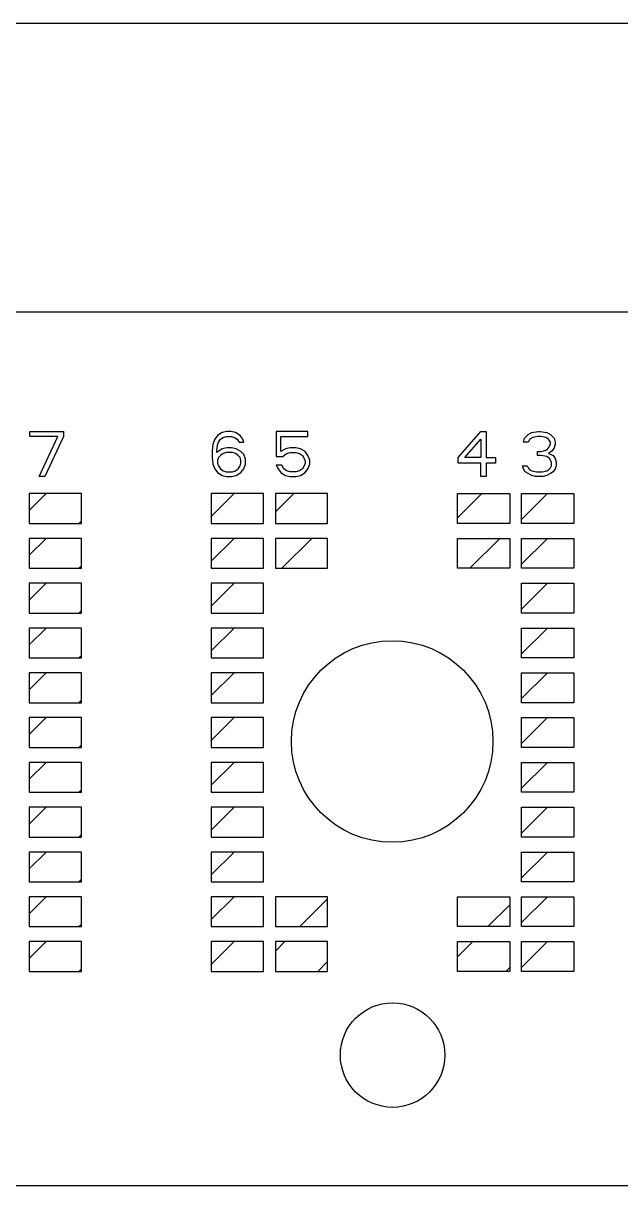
# Model space of a CAD drawing. Header units: millimetres. Extents: x 0 to 594, y 0 to 420.
# Drawn here: x 407.25 to 415.26, y 261.07 to 276.64 of the extents above; entities that cross this region are included whole.
import ezdxf

# ---------------------------------------------------------------- set-up
doc = ezdxf.new("R2010")
doc.units = ezdxf.units.MM
doc.header["$LTSCALE"] = 32.67
doc.layers.add('ASSEM_MEM', color=7, linetype='CONTINUOUS')

msp = doc.modelspace()

# ---------------------------------------------------------------- linework, layer by layer
at = {"layer": 'ASSEM_MEM', "color": 7, "linetype": 'CONTINUOUS'}
for p, q in [((339.092, 276.64), (430.842, 276.64)), ((430.842, 272.77), (377.942, 272.77)), ((407.338, 271.17), (407.788, 271.17)), ((407.338, 271.106), (407.338, 271.17)), ((407.713, 271.106), (407.338, 271.106)), ((407.463, 270.57), (407.713, 271.106)), ((407.788, 271.106), (407.538, 270.57)), ((407.788, 271.17), (407.788, 271.106)), ((409.853, 271.119), (409.815, 271.068)), ((409.915, 271.157), (409.853, 271.119)), ((409.89, 271.068), (409.928, 271.093)), ((409.978, 271.17), (409.915, 271.157)), ((409.928, 271.093), (409.965, 271.106)), ((409.965, 271.106), (410.04, 271.106)), ((410.028, 271.17), (409.978, 271.17)), ((410.09, 271.157), (410.028, 271.17)), ((410.04, 271.106), (410.078, 271.093)), ((410.078, 271.093), (410.115, 271.068)), ((410.153, 271.119), (410.09, 271.157)), ((410.19, 271.068), (410.153, 271.119)), ((411.063, 271.17), (410.638, 271.17)), ((410.638, 271.17), (410.638, 270.838)), ((410.7, 271.106), (411.063, 271.106)), ((410.7, 270.902), (410.7, 271.106)), ((411.063, 271.106), (411.063, 271.17)), ((413.078, 270.825), (413.378, 271.17)), ((413.378, 271.17), (413.453, 271.17)), ((413.453, 271.17), (413.453, 270.825)), ((413.95, 271.029), (413.963, 271.081)), ((413.963, 271.081), (414.013, 271.132)), ((414.013, 271.132), (414.063, 271.157)), ((414.075, 271.093), (414.038, 271.068)), ((414.063, 271.157), (414.15, 271.17)), ((414.138, 271.106), (414.075, 271.093)), ((414.188, 271.106), (414.138, 271.106)), ((414.15, 271.17), (414.175, 271.17)), ((414.175, 271.17), (414.263, 271.157)), ((414.25, 271.093), (414.188, 271.106)), ((414.288, 271.068), (414.25, 271.093)), ((414.263, 271.157), (414.313, 271.132)), ((414.313, 271.132), (414.363, 271.081)), ((414.363, 271.081), (414.375, 271.029)), ((409.79, 271.004), (409.778, 270.915)), ((409.815, 271.068), (409.79, 271.004)), ((409.84, 270.915), (409.853, 270.991)), ((409.915, 270.94), (409.84, 270.889)), ((409.853, 270.991), (409.865, 271.029)), ((409.865, 271.029), (409.89, 271.068)), ((409.978, 270.953), (409.915, 270.94)), ((410.04, 270.953), (409.978, 270.953)), ((410.103, 270.94), (410.04, 270.953)), ((410.165, 270.902), (410.103, 270.94)), ((410.115, 271.068), (410.14, 271.029)), ((410.14, 271.029), (410.203, 271.029)), ((410.203, 271.029), (410.19, 271.068)), ((410.763, 270.94), (410.7, 270.902)), ((410.825, 270.953), (410.763, 270.94)), ((410.9, 270.953), (410.825, 270.953)), ((410.963, 270.94), (410.9, 270.953)), ((411.025, 270.902), (410.963, 270.94)), ((413.165, 270.825), (413.378, 271.068)), ((413.378, 271.068), (413.378, 270.825)), ((414.013, 271.029), (413.95, 271.029)), ((414.038, 271.068), (414.013, 271.029)), ((414.188, 270.902), (414.263, 270.927)), ((414.263, 270.927), (414.288, 270.953)), ((414.313, 271.029), (414.288, 271.068)), ((414.288, 270.953), (414.313, 271.004)), ((414.313, 271.004), (414.313, 271.029)), ((414.363, 270.953), (414.338, 270.915)), ((414.375, 271.004), (414.363, 270.953)), ((414.375, 271.029), (414.375, 271.004)), ((409.778, 270.915), (409.778, 270.825)), ((409.778, 270.825), (409.79, 270.736)), ((409.84, 270.889), (409.84, 270.915)), ((409.865, 270.825), (409.853, 270.787)), ((409.853, 270.787), (409.853, 270.749)), ((409.89, 270.851), (409.865, 270.825)), ((409.928, 270.876), (409.89, 270.851)), ((409.965, 270.889), (409.928, 270.876)), ((410.053, 270.889), (409.965, 270.889)), ((410.09, 270.876), (410.053, 270.889)), ((410.128, 270.851), (410.09, 270.876)), ((410.153, 270.825), (410.128, 270.851)), ((410.165, 270.787), (410.153, 270.825)), ((410.203, 270.864), (410.165, 270.902)), ((410.165, 270.749), (410.165, 270.787)), ((410.228, 270.8), (410.203, 270.864)), ((410.228, 270.736), (410.228, 270.8)), ((410.638, 270.838), (410.725, 270.838)), ((410.725, 270.838), (410.775, 270.876)), ((410.775, 270.876), (410.825, 270.889)), ((410.825, 270.889), (410.9, 270.889)), ((410.9, 270.889), (410.95, 270.876)), ((410.95, 270.876), (410.988, 270.851)), ((410.988, 270.851), (411.013, 270.812)), ((411.013, 270.812), (411.025, 270.774)), ((411.063, 270.851), (411.025, 270.902)), ((411.025, 270.774), (411.025, 270.749)), ((411.088, 270.787), (411.063, 270.851)), ((411.088, 270.736), (411.088, 270.787)), ((413.078, 270.749), (413.078, 270.825)), ((413.378, 270.825), (413.165, 270.825)), ((413.453, 270.825), (413.578, 270.825)), ((413.578, 270.825), (413.578, 270.749)), ((414.138, 270.902), (414.188, 270.902)), ((414.138, 270.851), (414.138, 270.902)), ((414.188, 270.851), (414.138, 270.851)), ((414.263, 270.838), (414.188, 270.851)), ((414.3, 270.812), (414.263, 270.838)), ((414.338, 270.915), (414.288, 270.876)), ((414.288, 270.876), (414.35, 270.851)), ((414.325, 270.761), (414.3, 270.812)), ((414.35, 270.851), (414.375, 270.812)), ((414.375, 270.812), (414.388, 270.761)), ((409.79, 270.736), (409.815, 270.672)), ((409.815, 270.672), (409.853, 270.621)), ((409.853, 270.749), (409.865, 270.71)), ((409.853, 270.621), (409.915, 270.583)), ((409.865, 270.71), (409.89, 270.672)), ((409.89, 270.672), (409.928, 270.647)), ((409.928, 270.647), (409.965, 270.634)), ((409.965, 270.634), (410.053, 270.634)), ((410.053, 270.634), (410.09, 270.647)), ((410.09, 270.647), (410.128, 270.672)), ((410.103, 270.583), (410.165, 270.621)), ((410.128, 270.672), (410.153, 270.71)), ((410.153, 270.71), (410.165, 270.749)), ((410.165, 270.621), (410.203, 270.672)), ((410.203, 270.672), (410.228, 270.736)), ((410.713, 270.723), (410.638, 270.723)), ((410.638, 270.723), (410.663, 270.672)), ((410.663, 270.672), (410.7, 270.621)), ((410.7, 270.621), (410.763, 270.583)), ((410.738, 270.672), (410.713, 270.723)), ((410.775, 270.647), (410.738, 270.672)), ((410.825, 270.634), (410.775, 270.647)), ((410.9, 270.634), (410.825, 270.634)), ((410.95, 270.647), (410.9, 270.634)), ((410.988, 270.672), (410.95, 270.647)), ((410.963, 270.583), (411.025, 270.621)), ((411.013, 270.71), (410.988, 270.672)), ((411.025, 270.749), (411.013, 270.71)), ((411.025, 270.621), (411.063, 270.672)), ((411.063, 270.672), (411.088, 270.736)), ((413.378, 270.749), (413.078, 270.749)), ((413.378, 270.57), (413.378, 270.749)), ((413.578, 270.749), (413.453, 270.749)), ((413.453, 270.749), (413.453, 270.57)), ((413.938, 270.71), (414, 270.71)), ((413.95, 270.672), (413.938, 270.71)), ((413.975, 270.634), (413.95, 270.672)), ((414.013, 270.608), (413.975, 270.634)), ((414, 270.71), (414.013, 270.685)), ((414.013, 270.685), (414.038, 270.659)), ((414.063, 270.583), (414.013, 270.608)), ((414.038, 270.659), (414.063, 270.647)), ((414.063, 270.647), (414.125, 270.634)), ((414.125, 270.634), (414.2, 270.634)), ((414.2, 270.634), (414.263, 270.647)), ((414.263, 270.647), (414.288, 270.659)), ((414.313, 270.608), (414.263, 270.583)), ((414.288, 270.659), (414.313, 270.685)), ((414.313, 270.685), (414.325, 270.71)), ((414.35, 270.634), (414.313, 270.608)), ((414.325, 270.71), (414.325, 270.761)), ((414.375, 270.672), (414.35, 270.634)), ((414.388, 270.71), (414.375, 270.672)), ((414.388, 270.761), (414.388, 270.71)), ((407.538, 270.57), (407.463, 270.57)), ((409.915, 270.583), (409.978, 270.57)), ((409.978, 270.57), (410.04, 270.57)), ((410.04, 270.57), (410.103, 270.583)), ((410.763, 270.583), (410.825, 270.57)), ((410.825, 270.57), (410.9, 270.57)), ((410.9, 270.57), (410.963, 270.583)), ((413.453, 270.57), (413.378, 270.57)), ((414.113, 270.57), (414.063, 270.583)), ((414.213, 270.57), (414.113, 270.57)), ((414.263, 270.583), (414.213, 270.57)), ((408.027, 270.34), (407.327, 270.34)), ((407.327, 270.34), (407.327, 269.94)), ((407.327, 270.114), (407.553, 270.34)), ((408.027, 269.94), (408.027, 270.34)), ((410.467, 270.34), (409.767, 270.34)), ((409.767, 270.34), (409.767, 269.94)), ((409.767, 270.034), (410.073, 270.34)), ((410.467, 269.94), (410.467, 270.34)), ((411.327, 270.34), (410.627, 270.34)), ((410.627, 270.34), (410.627, 269.94)), ((410.627, 270.094), (410.873, 270.34)), ((411.327, 269.94), (411.327, 270.34)), ((413.067, 270.34), (413.767, 270.34)), ((413.067, 269.94), (413.067, 270.34)), ((413.067, 270.014), (413.393, 270.34)), ((413.767, 270.34), (413.767, 269.94)), ((413.927, 270.34), (414.627, 270.34)), ((413.927, 269.94), (413.927, 270.34)), ((413.927, 269.994), (414.274, 270.34)), ((414.627, 270.34), (414.627, 269.94)), ((407.327, 269.94), (408.027, 269.94)), ((407.993, 269.94), (408.027, 269.974)), ((409.767, 269.94), (410.467, 269.94)), ((410.627, 269.94), (411.327, 269.94)), ((411.313, 269.94), (411.327, 269.954)), ((413.767, 269.94), (413.067, 269.94)), ((414.627, 269.94), (413.927, 269.94)), ((408.027, 269.74), (407.327, 269.74)), ((407.327, 269.74), (407.327, 269.34)), ((407.327, 269.514), (407.553, 269.74)), ((408.027, 269.34), (408.027, 269.74)), ((410.467, 269.74), (409.767, 269.74)), ((409.767, 269.74), (409.767, 269.34)), ((409.767, 269.434), (410.073, 269.74)), ((410.467, 269.34), (410.467, 269.74)), ((411.327, 269.74), (410.627, 269.74)), ((410.627, 269.74), (410.627, 269.34)), ((410.713, 269.34), (411.113, 269.74)), ((411.327, 269.34), (411.327, 269.74)), ((413.067, 269.74), (413.767, 269.74)), ((413.067, 269.34), (413.067, 269.74)), ((413.233, 269.34), (413.633, 269.74)), ((413.767, 269.74), (413.767, 269.34)), ((413.927, 269.74), (414.627, 269.74)), ((413.927, 269.34), (413.927, 269.74)), ((413.927, 269.394), (414.274, 269.74)), ((414.627, 269.74), (414.627, 269.34)), ((407.993, 269.34), (408.027, 269.374)), ((407.327, 269.34), (408.027, 269.34)), ((409.767, 269.34), (410.467, 269.34)), ((410.627, 269.34), (411.327, 269.34)), ((413.767, 269.34), (413.067, 269.34)), ((414.627, 269.34), (413.927, 269.34)), ((408.027, 269.14), (407.327, 269.14)), ((407.327, 269.14), (407.327, 268.74)), ((407.327, 268.914), (407.553, 269.14)), ((408.027, 268.74), (408.027, 269.14)), ((410.467, 269.14), (409.767, 269.14)), ((409.767, 269.14), (409.767, 268.74)), ((409.767, 268.834), (410.073, 269.14)), ((410.467, 268.74), (410.467, 269.14)), ((413.927, 269.14), (414.627, 269.14)), ((413.927, 268.74), (413.927, 269.14)), ((413.927, 268.794), (414.274, 269.14)), ((414.627, 269.14), (414.627, 268.74)), ((407.327, 268.74), (408.027, 268.74)), ((407.993, 268.74), (408.027, 268.774)), ((409.767, 268.74), (410.467, 268.74)), ((414.627, 268.74), (413.927, 268.74)), ((408.027, 268.54), (407.327, 268.54)), ((407.327, 268.54), (407.327, 268.14)), ((407.327, 268.314), (407.553, 268.54)), ((408.027, 268.14), (408.027, 268.54)), ((410.467, 268.54), (409.767, 268.54)), ((409.767, 268.54), (409.767, 268.14)), ((409.767, 268.234), (410.073, 268.54)), ((410.467, 268.14), (410.467, 268.54)), ((413.927, 268.54), (414.627, 268.54)), ((413.927, 268.14), (413.927, 268.54)), ((413.927, 268.194), (414.274, 268.54)), ((414.627, 268.54), (414.627, 268.14)), ((407.327, 268.14), (408.027, 268.14)), ((407.993, 268.14), (408.027, 268.174)), ((409.767, 268.14), (410.467, 268.14)), ((414.627, 268.14), (413.927, 268.14)), ((408.027, 267.94), (407.327, 267.94)), ((407.327, 267.94), (407.327, 267.54)), ((407.327, 267.714), (407.553, 267.94)), ((408.027, 267.54), (408.027, 267.94)), ((410.467, 267.94), (409.767, 267.94)), ((409.767, 267.94), (409.767, 267.54)), ((409.767, 267.634), (410.073, 267.94)), ((410.467, 267.54), (410.467, 267.94)), ((413.927, 267.94), (414.627, 267.94)), ((413.927, 267.54), (413.927, 267.94)), ((413.927, 267.594), (414.274, 267.94)), ((414.627, 267.94), (414.627, 267.54)), ((407.327, 267.54), (408.027, 267.54)), ((407.993, 267.54), (408.027, 267.574)), ((409.767, 267.54), (410.467, 267.54)), ((414.627, 267.54), (413.927, 267.54)), ((408.027, 267.34), (407.327, 267.34)), ((407.327, 267.34), (407.327, 266.94)), ((407.327, 267.114), (407.553, 267.34)), ((408.027, 266.94), (408.027, 267.34)), ((410.467, 267.34), (409.767, 267.34)), ((409.767, 267.34), (409.767, 266.94)), ((409.767, 267.034), (410.073, 267.34)), ((410.467, 266.94), (410.467, 267.34)), ((413.927, 267.34), (414.627, 267.34)), ((413.927, 266.94), (413.927, 267.34)), ((413.927, 266.994), (414.274, 267.34)), ((414.627, 267.34), (414.627, 266.94)), ((407.327, 266.94), (408.027, 266.94)), ((407.993, 266.94), (408.027, 266.974)), ((409.767, 266.94), (410.467, 266.94)), ((414.627, 266.94), (413.927, 266.94)), ((408.027, 266.74), (407.327, 266.74)), ((407.327, 266.74), (407.327, 266.34)), ((407.327, 266.514), (407.553, 266.74)), ((408.027, 266.34), (408.027, 266.74)), ((410.467, 266.74), (409.767, 266.74)), ((409.767, 266.74), (409.767, 266.34)), ((409.767, 266.434), (410.073, 266.74)), ((410.467, 266.34), (410.467, 266.74)), ((413.927, 266.74), (414.627, 266.74)), ((413.927, 266.34), (413.927, 266.74)), ((413.927, 266.394), (414.274, 266.74)), ((414.627, 266.74), (414.627, 266.34)), ((407.327, 266.34), (408.027, 266.34)), ((407.993, 266.34), (408.027, 266.374)), ((409.767, 266.34), (410.467, 266.34)), ((414.627, 266.34), (413.927, 266.34)), ((408.027, 266.14), (407.327, 266.14)), ((407.327, 266.14), (407.327, 265.74)), ((407.327, 265.914), (407.553, 266.14)), ((408.027, 265.74), (408.027, 266.14)), ((410.467, 266.14), (409.767, 266.14)), ((409.767, 266.14), (409.767, 265.74)), ((409.767, 265.834), (410.073, 266.14)), ((410.467, 265.74), (410.467, 266.14)), ((413.927, 266.14), (414.627, 266.14)), ((413.927, 265.74), (413.927, 266.14)), ((413.927, 265.794), (414.274, 266.14)), ((414.627, 266.14), (414.627, 265.74)), ((407.327, 265.74), (408.027, 265.74)), ((407.993, 265.74), (408.027, 265.774)), ((409.767, 265.74), (410.467, 265.74)), ((414.627, 265.74), (413.927, 265.74)), ((408.027, 265.54), (407.327, 265.54)), ((407.327, 265.54), (407.327, 265.14)), ((407.327, 265.314), (407.553, 265.54)), ((408.027, 265.14), (408.027, 265.54)), ((410.467, 265.54), (409.767, 265.54)), ((409.767, 265.54), (409.767, 265.14)), ((409.767, 265.234), (410.073, 265.54)), ((410.467, 265.14), (410.467, 265.54)), ((413.927, 265.54), (414.627, 265.54)), ((413.927, 265.14), (413.927, 265.54)), ((413.927, 265.194), (414.274, 265.54)), ((414.627, 265.54), (414.627, 265.14)), ((407.993, 265.14), (408.027, 265.174)), ((407.327, 265.14), (408.027, 265.14)), ((409.767, 265.14), (410.467, 265.14)), ((414.627, 265.14), (413.927, 265.14)), ((408.027, 264.94), (407.327, 264.94)), ((407.327, 264.94), (407.327, 264.54)), ((407.327, 264.714), (407.553, 264.94)), ((408.027, 264.54), (408.027, 264.94)), ((410.467, 264.94), (409.767, 264.94)), ((409.767, 264.94), (409.767, 264.54)), ((409.767, 264.634), (410.073, 264.94)), ((410.467, 264.54), (410.467, 264.94)), ((411.327, 264.94), (410.627, 264.94)), ((410.627, 264.94), (410.627, 264.54)), ((410.954, 264.54), (411.327, 264.914)), ((411.327, 264.54), (411.327, 264.94)), ((413.067, 264.94), (413.767, 264.94)), ((413.067, 264.54), (413.067, 264.94)), ((413.767, 264.94), (413.767, 264.54)), ((413.927, 264.94), (414.627, 264.94)), ((413.927, 264.54), (413.927, 264.94)), ((413.927, 264.594), (414.274, 264.94)), ((414.627, 264.94), (414.627, 264.54)), ((413.474, 264.54), (413.767, 264.834)), ((407.327, 264.54), (408.027, 264.54)), ((407.993, 264.54), (408.027, 264.574)), ((409.767, 264.54), (410.467, 264.54)), ((410.627, 264.54), (411.327, 264.54)), ((413.767, 264.54), (413.067, 264.54)), ((414.627, 264.54), (413.927, 264.54)), ((408.027, 264.34), (407.327, 264.34)), ((407.327, 264.34), (407.327, 263.94)), ((407.327, 264.114), (407.553, 264.34)), ((408.027, 263.94), (408.027, 264.34)), ((410.467, 264.34), (409.767, 264.34)), ((409.767, 264.34), (409.767, 263.94)), ((409.767, 264.034), (410.073, 264.34)), ((410.467, 263.94), (410.467, 264.34)), ((411.327, 264.34), (410.627, 264.34)), ((410.627, 264.34), (410.627, 263.94)), ((410.627, 264.214), (410.754, 264.34)), ((411.327, 263.94), (411.327, 264.34)), ((413.067, 264.34), (413.767, 264.34)), ((413.067, 263.94), (413.067, 264.34)), ((413.067, 264.134), (413.274, 264.34)), ((413.767, 264.34), (413.767, 263.94)), ((413.927, 264.34), (414.627, 264.34)), ((413.927, 263.94), (413.927, 264.34)), ((413.927, 263.994), (414.274, 264.34)), ((414.627, 264.34), (414.627, 263.94)), ((411.194, 263.94), (411.327, 264.074)), ((407.327, 263.94), (408.027, 263.94)), ((407.993, 263.94), (408.027, 263.974)), ((409.767, 263.94), (410.467, 263.94)), ((410.627, 263.94), (411.327, 263.94)), ((413.767, 263.94), (413.067, 263.94)), ((413.714, 263.94), (413.767, 263.994)), ((414.627, 263.94), (413.927, 263.94)), ((419.892, 261.07), (387.192, 261.07))]:
    msp.add_line(p, q, dxfattribs=at)
for centre, radius in [((412.192, 267.02), 1.35), ((412.197, 262.82), 0.7)]:
    msp.add_circle(centre, radius, dxfattribs=at)

doc.saveas('drawing.dxf')
